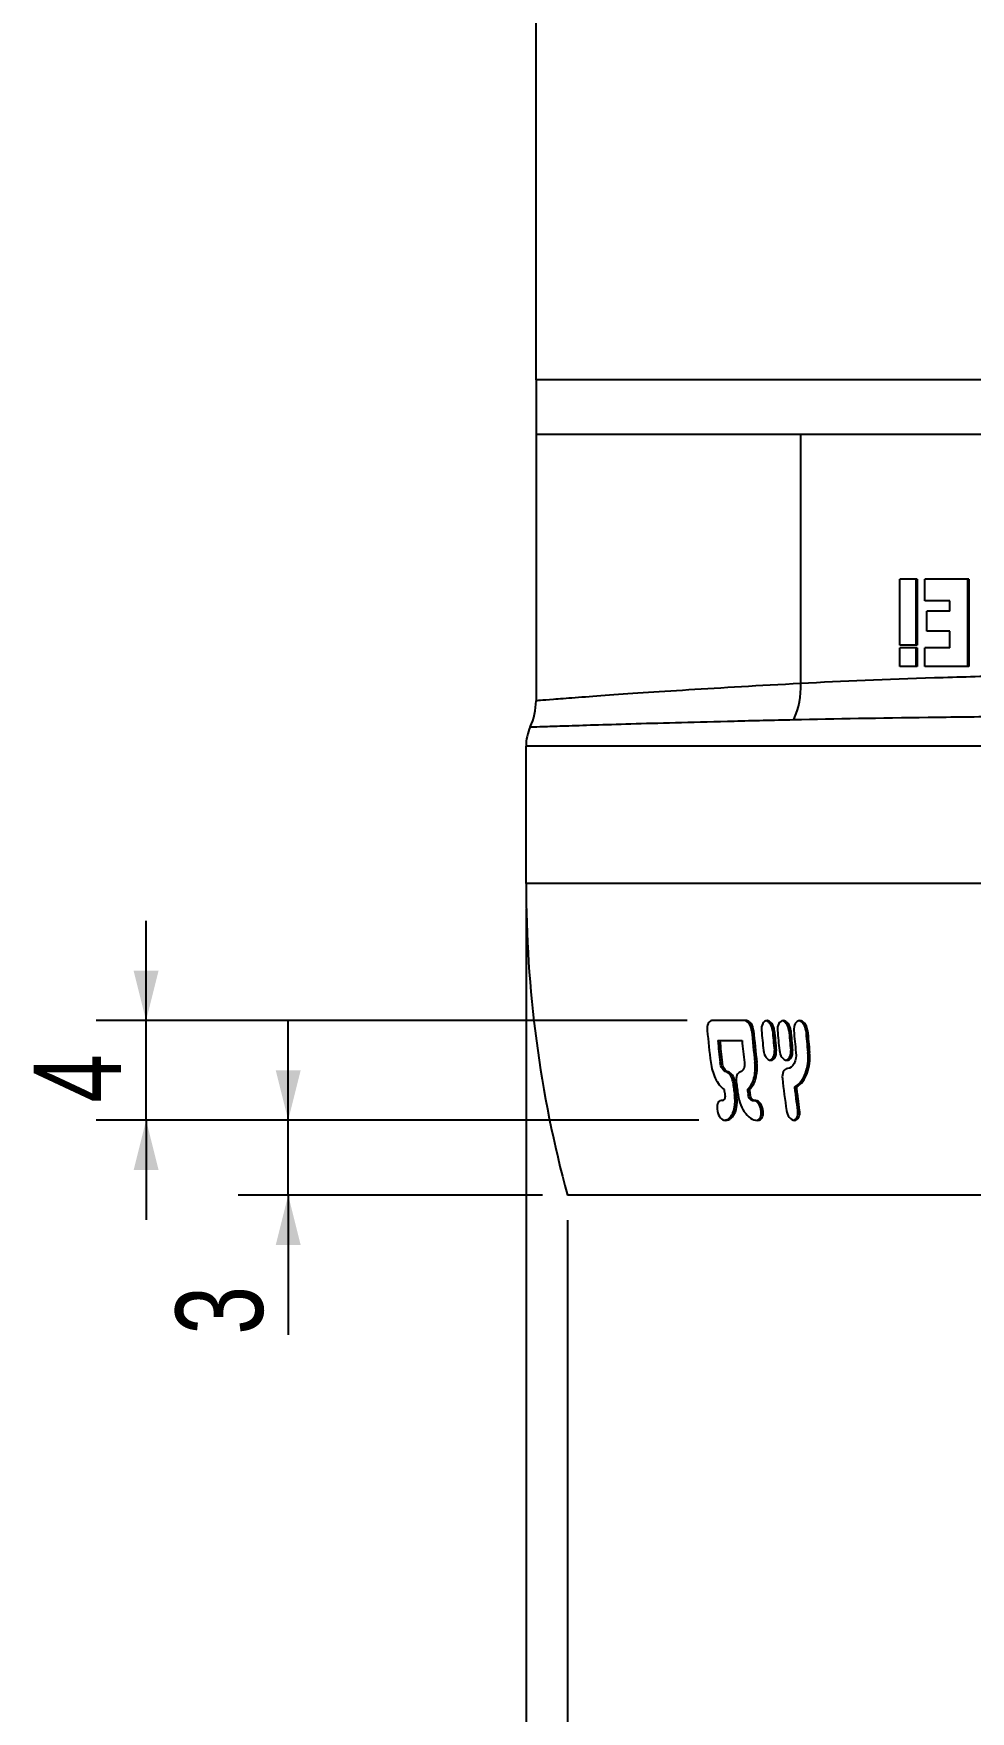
# Model space of a CAD drawing. Header units: millimetres. Extents: x 8 to 586, y 8 to 412.
# Drawn here: x 287.6 to 325.2, y 142.9 to 210.2 of the extents above; entities that cross this region are included whole.
import ezdxf

# ---------------------------------------------------------------- set-up
doc = ezdxf.new("R2010")
doc.units = ezdxf.units.MM
doc.layers.add('DETAIL', color=3, linetype='Continuous')
doc.layers.add('DIMENSIONS', color=2, linetype='Continuous')
doc.layers.add('OUTLINE', color=7, linetype='Continuous', lineweight=25)
doc.styles.add('SLDTEXTSTYLE0', font='TXT', dxfattribs={"width": 0.75})
doc.dimstyles.new('SLDDIMSTYLE10', dxfattribs={"dimtxt": 3.5, "dimasz": 2, "dimexe": 0, "dimexo": 0.0625, "dimgap": 0.875, "dimtad": 1, "dimdec": 1, "dimrnd": 1e-09, "dimzin": 12, "dimdsep": 46, "dimtxsty": 'SLDTEXTSTYLE0', "dimsah": 1, "dimcen": 0.09, "dimadec": 0, "dimazin": 3, "dimtfac": 1, "dimtdec": 1, "dimtmove": 0, "dimatfit": 0, "dimfxl": 0, "dimfrac": 2, "dimtolj": 1, "dimtzin": 12, "dimarcsym": 0})
doc.dimstyles.new('SLDDIMSTYLE11', dxfattribs={"dimtxt": 3.5, "dimasz": 2, "dimexe": 0, "dimexo": 0.0625, "dimgap": 0.875, "dimtad": 1, "dimdec": 0, "dimrnd": 1e-09, "dimzin": 12, "dimdsep": 46, "dimtxsty": 'SLDTEXTSTYLE0', "dimsah": 1, "dimcen": 0.09, "dimadec": 0, "dimazin": 3, "dimtfac": 1, "dimtdec": 0, "dimtmove": 0, "dimatfit": 0, "dimfxl": 0, "dimfrac": 2, "dimtolj": 1, "dimtzin": 12, "dimarcsym": 0})
doc.dimstyles.new('SLDDIMSTYLE6', dxfattribs={"dimtxt": 3.5, "dimasz": 2, "dimexe": 0, "dimexo": 0.0625, "dimgap": 0.875, "dimtad": 1, "dimrnd": 1e-09, "dimzin": 12, "dimdsep": 46, "dimtxsty": 'SLDTEXTSTYLE0', "dimsah": 1, "dimcen": 0.09, "dimadec": 0, "dimazin": 3, "dimtfac": 1, "dimtofl": 0, "dimtmove": 0, "dimatfit": 3, "dimfxl": 0, "dimfrac": 2, "dimtolj": 1, "dimtzin": 12, "dimarcsym": 0})
doc.dimstyles.new('SLDDIMSTYLE9', dxfattribs={"dimtxt": 3.5, "dimasz": 2, "dimexe": 0, "dimexo": 0.0625, "dimgap": 0.875, "dimtad": 1, "dimrnd": 1e-09, "dimzin": 12, "dimdsep": 46, "dimtxsty": 'SLDTEXTSTYLE0', "dimsah": 1, "dimcen": 0.09, "dimadec": 0, "dimazin": 3, "dimtol": 1, "dimtp": 0.05, "dimtfac": 1, "dimtofl": 0, "dimtmove": 0, "dimatfit": 3, "dimfxl": 0, "dimfrac": 2, "dimtolj": 1, "dimarcsym": 0})

# ---------------------------------------------------------------- blocks, each defined once
blk = doc.blocks.new('_D_20')
at = {"layer": 'DIMENSIONS'}
for p, q in [((307.351, 175.072), (307.351, 120.674)), ((378.701, 175.072), (378.701, 120.674)), ((378.701, 122.674), (307.351, 122.674))]:
    blk.add_line(p, q, dxfattribs=at)
for points in [[(307.351, 122.674), (309.351, 122.174), (309.351, 123.174)], [(378.701, 122.674), (376.701, 123.174), (376.701, 122.174)]]:
    blk.add_solid(points, dxfattribs=at)
at = {"layer": 'DIMENSIONS', "char_height": 3.5, "attachment_point": 1, "style": 'SLDTEXTSTYLE0'}
for s, insert in [('%%c', (334.568, 127.185)), ('71,35', (339.846, 127.239))]:
    blk.add_mtext(s, dxfattribs=dict(at, insert=insert))
blk = doc.blocks.new('_D_24')
at = {"layer": 'DIMENSIONS'}
for p, q in [((307.751, 230.712), (378.301, 230.712)), ((378.301, 230.712), (401.037, 230.712))]:
    blk.add_line(p, q, dxfattribs=at)
for points in [[(307.751, 230.712), (309.751, 230.212), (309.751, 231.212)], [(378.301, 230.712), (376.301, 231.212), (376.301, 230.212)]]:
    blk.add_solid(points, dxfattribs=at)
at = {"layer": 'DIMENSIONS', "char_height": 3.5, "attachment_point": 1, "style": 'SLDTEXTSTYLE0'}
for s, insert in [('%%c', (384.121, 235.223)), ('70,55', (389.4, 235.277))]:
    blk.add_mtext(s, dxfattribs=dict(at, insert=insert))
blk = doc.blocks.new('_D_32')
at = {"layer": 'DIMENSIONS'}
for p, q in [((309.007, 162.572), (309.007, 131.414)), ((377.044, 162.572), (377.044, 131.414)), ((309.007, 133.414), (377.044, 133.414))]:
    blk.add_line(p, q, dxfattribs=at)
for points in [[(309.007, 133.414), (311.007, 132.914), (311.007, 133.914)], [(377.044, 133.414), (375.044, 133.914), (375.044, 132.914)]]:
    blk.add_solid(points, dxfattribs=at)
at = {"layer": 'DIMENSIONS', "attachment_point": 1, "style": 'SLDTEXTSTYLE0'}
for s, insert, char_height in [('0,05', (349.908, 140.162), 2.5), ('+', (347.887, 140.162), 2.5), ('%%c', (329.678, 137.926), 3.5), ('68,04', (334.956, 137.979), 3.5), ('0', (349.908, 136.93), 2.5)]:
    blk.add_mtext(s, dxfattribs=dict(at, insert=insert, char_height=char_height))
blk = doc.blocks.new('_D_33')
at = {"layer": 'DIMENSIONS'}
for p, q in [((297.815, 166.58), (297.815, 170.58)), ((314.282, 166.58), (295.815, 166.58)), ((297.815, 163.572), (297.815, 166.58)), ((308.007, 163.572), (295.815, 163.572)), ((297.815, 163.572), (297.815, 157.979))]:
    blk.add_line(p, q, dxfattribs=at)
for points in [[(297.815, 166.58), (298.315, 168.58), (297.315, 168.58)], [(297.815, 163.572), (297.315, 161.572), (298.315, 161.572)]]:
    blk.add_solid(points, dxfattribs=at)
at = {"layer": 'DIMENSIONS', "insert": (293.303, 157.979), "char_height": 3.5, "attachment_point": 1, "rotation": 90, "style": 'SLDTEXTSTYLE0'}
blk.add_mtext('3', dxfattribs=at)
blk = doc.blocks.new('_D_34')
at = {"layer": 'DIMENSIONS'}
for p, q in [((292.119, 170.572), (292.119, 174.572)), ((313.805, 170.572), (290.119, 170.572)), ((292.119, 166.58), (292.119, 170.572)), ((314.282, 166.58), (290.119, 166.58)), ((292.119, 166.58), (292.119, 162.58))]:
    blk.add_line(p, q, dxfattribs=at)
for points in [[(292.119, 170.572), (292.619, 172.572), (291.619, 172.572)], [(292.119, 166.58), (291.619, 164.58), (292.619, 164.58)]]:
    blk.add_solid(points, dxfattribs=at)
at = {"layer": 'DIMENSIONS', "insert": (287.607, 167.283), "char_height": 3.5, "attachment_point": 1, "rotation": 90, "style": 'SLDTEXTSTYLE0'}
blk.add_mtext('4', dxfattribs=at)

msp = doc.modelspace()

# ---------------------------------------------------------------- linework, layer by layer
at = {"layer": 'DETAIL'}
for p, q in [((318.36684, 194.07237), (307.75057, 194.07237)), ((318.36684, 184.09083), (318.36684, 194.07237)), ((343.02557, 194.07237), (318.36684, 194.07237)), ((378.70057, 181.57238), (307.35057, 181.57238)), ((378.70057, 176.07238), (307.35057, 176.07238)), ((316.39506, 170.17236), (316.47083, 170.17236)), ((317.23127, 170.17697), (317.30467, 170.17697)), ((317.88894, 170.17697), (317.96046, 170.17697)), ((318.56777, 170.17237), (318.63737, 170.17237)), ((315.13567, 168.89199), (315.21572, 168.89199)), ((316.52722, 168.89197), (316.60328, 168.89197)), ((317.30793, 169.3797), (317.38148, 169.3797)), ((317.96364, 169.3797), (318.03532, 169.3797)), ((318.64805, 169.29788), (318.71782, 169.29788)), ((315.38084, 168.51435), (315.46042, 168.51435)), ((315.64332, 168.11684), (315.72239, 168.11684)), ((315.71429, 167.592), (315.79352, 167.592)), ((316.25762, 167.592), (316.33527, 167.592)), ((316.43936, 167.37392), (316.51664, 167.37392)), ((318.24719, 166.97238), (318.31948, 166.97238)), ((316.61415, 166.57955), (316.69151, 166.57955))]:
    msp.add_line(p, q, dxfattribs=at)
msp.add_arc((315.09555, 183.97177), 3.27346, 336.0596774, 2.0843596, dxfattribs=at)
for points, knots in [([(343.02557, 196.27238), (340.71683, 196.27238), (338.40814, 196.27238), (333.87938, 196.27238), (331.65941, 196.27238), (327.39341, 196.27238), (325.34748, 196.27238), (321.50818, 196.27238), (319.71491, 196.27238), (316.44985, 196.27238), (314.97815, 196.27238), (312.41281, 196.27238), (311.31924, 196.27238), (309.5522, 196.27238), (308.87878, 196.27238), (307.97796, 196.27238), (307.75057, 196.27238), (307.75057, 196.27238)], [0, 0, 0, 0, 0.125, 0.125, 0.25, 0.25, 0.375, 0.375, 0.5, 0.5, 0.625, 0.625, 0.75, 0.75, 0.875, 0.875, 1, 1, 1, 1]), ([(367.6843, 184.09084), (366.02593, 184.17968), (364.2368, 184.25215), (361.35903, 184.34352), (360.36519, 184.37104), (358.34758, 184.41996), (357.31972, 184.44152), (355.22659, 184.47947), (354.16132, 184.49588), (351.99305, 184.52392), (350.88895, 184.53557), (347.52482, 184.5635), (345.27691, 184.57238), (341.8976, 184.57238), (340.76992, 184.57012), (338.51202, 184.56095), (337.37674, 184.55398), (334.03336, 184.52613), (331.8709, 184.49847), (328.72525, 184.4414), (327.69315, 184.41975), (326.17047, 184.38277), (325.6685, 184.36972), (324.68241, 184.34226), (324.19726, 184.32783), (321.81058, 184.25196), (320.02521, 184.17968), (318.36684, 184.09084)], [0, 0, 0, 0, 0.125, 0.125, 0.1875, 0.1875, 0.25, 0.25, 0.3125, 0.3125, 0.375, 0.375, 0.5, 0.5, 0.5625, 0.5625, 0.625, 0.625, 0.75, 0.75, 0.8125, 0.8125, 0.84375, 0.84375, 0.875, 0.875, 1, 1, 1, 1]), ([(318.36684, 184.09084), (316.69201, 184.00077), (315.1945, 183.91316), (313.21385, 183.78921), (312.60158, 183.74937), (311.48447, 183.67434), (310.97779, 183.63904), (310.06849, 183.57392), (309.66543, 183.54408), (308.97353, 183.49173), (308.68298, 183.4691), (308.21773, 183.43236), (308.04278, 183.41824), (307.80874, 183.39925), (307.75057, 183.39447), (307.75057, 183.39447)], [0, 0, 0, 0, 0.25, 0.25, 0.375, 0.375, 0.5, 0.5, 0.625, 0.625, 0.75, 0.75, 0.875, 0.875, 1, 1, 1, 1]), ([(307.52068, 182.34729), (307.52068, 182.34729), (307.74861, 182.35545), (308.32431, 182.37498), (308.45456, 182.37936), (308.7424, 182.38893), (308.89996, 182.39411), (309.41283, 182.41076), (310.2036, 182.43588), (311.20524, 182.46579), (312.31397, 182.49766), (312.92443, 182.51466), (314.24143, 182.54987), (314.94941, 182.56812), (316.45294, 182.60533), (317.24827, 182.62428), (318.08739, 182.64345)], [0, 0, 0, 0, 0.25, 0.25, 0.3125, 0.3125, 0.375, 0.375, 0.5, 0.625, 0.625, 0.75, 0.75, 0.875, 0.875, 1, 1, 1, 1]), ([(318.08739, 182.64345), (319.74849, 182.6814), (321.54286, 182.71217), (323.94826, 182.74444), (324.43753, 182.75057), (325.43265, 182.76224), (325.9396, 182.76779), (327.47772, 182.7835), (328.52099, 182.79268), (331.70268, 182.81689), (333.89248, 182.82861), (337.28204, 182.84042), (338.43378, 182.84338), (340.72397, 182.84727), (341.86772, 182.84823), (345.29503, 182.84826), (347.5747, 182.84452), (350.98606, 182.83273), (352.10569, 182.82781), (354.30231, 182.81595), (355.38079, 182.80901), (357.49845, 182.79295), (358.53763, 182.78382), (360.57594, 182.76309), (361.57857, 182.75143), (363.51778, 182.7255), (364.45713, 182.7112), (366.26573, 182.67965), (367.1332, 182.66242), (367.96375, 182.64345)], [0, 0, 0, 0, 0.125, 0.125, 0.15625, 0.15625, 0.1875, 0.1875, 0.25, 0.25, 0.375, 0.375, 0.4375, 0.4375, 0.5, 0.5, 0.625, 0.625, 0.6875, 0.6875, 0.75, 0.75, 0.8125, 0.8125, 0.875, 0.875, 0.9375, 0.9375, 1, 1, 1, 1])]:
    msp.add_open_spline(points, degree=3, knots=knots, dxfattribs=at)
at = {"layer": 'OUTLINE'}
for p, q in [((307.75057, 196.27238), (307.75057, 289.38953)), ((307.75057, 196.27238), (307.75057, 194.07237)), ((307.75057, 194.07237), (307.75057, 183.39447)), ((323.03469, 188.27238), (322.33755, 188.27238)), ((322.33755, 185.63045), (322.33755, 188.27238)), ((322.97897, 188.27238), (322.97897, 185.63045)), ((323.03469, 188.27238), (323.03469, 185.63045)), ((325.10096, 188.27238), (323.33775, 188.27238)), ((323.33775, 187.40288), (323.33775, 188.27238)), ((325.051, 188.27238), (325.051, 184.77238)), ((325.10096, 188.27238), (325.10096, 184.77238)), ((324.33492, 187.40288), (323.33775, 187.40288)), ((324.33492, 186.98654), (324.33492, 187.40288)), ((324.33492, 186.98654), (323.42471, 186.98654)), ((323.42471, 186.18337), (323.42471, 186.98654)), ((324.33492, 186.18337), (323.42471, 186.18337)), ((324.33492, 185.51505), (324.33492, 186.18337)), ((323.03469, 185.63045), (322.33755, 185.63045)), ((323.03469, 185.51505), (322.33755, 185.51505)), ((322.33755, 184.77238), (322.33755, 185.51505)), ((322.97897, 185.51505), (322.97897, 184.77238)), ((323.03469, 185.51505), (323.03469, 184.77238)), ((324.33492, 185.51505), (323.33775, 185.51505)), ((323.33775, 184.77238), (323.33775, 185.51505)), ((323.03469, 184.77238), (322.33755, 184.77238)), ((325.10096, 184.77238), (323.33775, 184.77238)), ((307.35057, 176.07238), (307.35057, 181.57238)), ((316.1826, 170.57235), (314.80477, 170.57235)), ((315.03704, 169.77238), (315.11688, 169.77238)), ((316.22722, 167.81712), (316.30481, 167.81712)), ((318.12435, 167.92174), (318.19638, 167.92174)), ((315.23755, 167.37465), (315.24775, 167.37465)), ((316.4036, 167.37483), (316.4826, 167.37483)), ((377.04439, 163.57238), (309.00675, 163.57238))]:
    msp.add_line(p, q, dxfattribs=at)
for centre, radius, start, end in [((305.25057, 183.39447), 2.5, 335.2367015, 0), ((309.20057, 181.57238), 1.85, 155.2367015, 180), ((355.35057, 176.07238), 48, 180, 195.0947871), ((373.39815, 176.03048), 59.07642, 185.6908922, 186.9402893), ((374.79071, 176.02053), 60.07945, 185.9694461, 186.8143047), ((374.77742, 176.02433), 59.98722, 185.9823133, 186.8284932), ((377.6121, 176.0215), 61.91881, 185.7924324, 186.6118798), ((379.32982, 176.02152), 63.20598, 185.309825, 186.4766694), ((379.26422, 176.02079), 63.06516, 185.3210445, 186.4905211), ((380.3308, 176.01901), 63.80907, 185.2530685, 185.9724124), ((382.21122, 176.02198), 65.2423, 185.1399732, 185.84337), ((382.12196, 176.01965), 65.08009, 185.1507611, 185.855925), ((382.5631, 176.0193), 65.39385, 185.1256766, 185.8274256), ((384.52469, 176.01805), 66.89127, 185.0095584, 185.6954571), ((384.41932, 176.01466), 66.71475, 185.0199234, 185.7076496), ((384.88615, 176.01524), 67.05426, 184.998888, 185.7494166), ((387.00836, 176.01429), 68.68946, 184.8787979, 185.6113059), ((386.91262, 176.01233), 68.52455, 184.8889226, 185.6232064), ((381.89056, 175.94516), 64.72414, 186.8307057, 187.9686483), ((375.12491, 176.10567), 60.40405, 187.8869151, 188.1025532), ((375.60805, 175.95832), 60.47526, 187.4501853, 187.9519674), ((375.68798, 175.97586), 60.47839, 187.4665622, 187.9683378), ((375.74496, 175.95875), 60.47538, 187.4505849, 187.9523665), ((377.97764, 176.04053), 62.29557, 187.5855434, 187.7944808), ((378.24356, 176.08389), 62.48799, 187.6021551, 187.8104572)]:
    msp.add_arc(centre, radius, start, end, dxfattribs=at)
for points, knots in [([(314.80477, 170.57235), (314.74214, 170.57158), (314.68596, 170.52684), (314.61621, 170.3776), (314.60302, 170.27554), (314.6129, 170.17237)], [0, 0, 0, 0, 0.5, 0.5, 1, 1, 1, 1]), ([(316.39506, 170.17236), (316.38494, 170.27568), (316.35037, 170.3771), (316.24422, 170.52693), (316.17412, 170.5717), (316.10618, 170.57235)], [0, 0, 0, 0, 0.5, 0.5, 1, 1, 1, 1]), ([(316.47084, 170.17236), (316.46071, 170.27553), (316.4263, 170.37683), (316.32043, 170.52679), (316.25045, 170.5717), (316.1826, 170.57235)], [0, 0, 0, 0, 0.5, 0.5, 1, 1, 1, 1]), ([(317.30467, 170.17697), (317.29498, 170.27897), (317.26015, 170.37923), (317.15238, 170.52727), (317.07999, 170.5722), (316.94254, 170.57252), (316.87848, 170.52823), (316.79705, 170.37908), (316.78046, 170.27903), (316.78973, 170.17697)], [0, 0, 0, 0, 0.25, 0.25, 0.5, 0.5, 0.75, 0.75, 1, 1, 1, 1]), ([(317.23127, 170.17697), (317.22416, 170.22223), (317.20958, 170.31486), (317.15054, 170.43844), (317.07191, 170.52452), (317.00722, 170.56703), (316.97373, 170.56659), (316.96942, 170.56654)], [0, 0, 0, 0, 0.24272706, 0.4968074, 0.73632261, 0.96606442, 1, 1, 1, 1]), ([(317.96046, 170.17697), (317.951, 170.27897), (317.91565, 170.37923), (317.80553, 170.52727), (317.73129, 170.5722), (317.5899, 170.57252), (317.52378, 170.52823), (317.43928, 170.37908), (317.42172, 170.27903), (317.43076, 170.17697)], [0, 0, 0, 0, 0.25, 0.25, 0.5, 0.5, 0.75, 0.75, 1, 1, 1, 1]), ([(317.88894, 170.17697), (317.88184, 170.22223), (317.8673, 170.31487), (317.80717, 170.43838), (317.72671, 170.52471), (317.65909, 170.5674), (317.62335, 170.56671), (317.61763, 170.5666)], [0, 0, 0, 0, 0.2403638, 0.49197028, 0.72915454, 0.95665835, 1, 1, 1, 1]), ([(318.63737, 170.17236), (318.62802, 170.27555), (318.59177, 170.37698), (318.47805, 170.52674), (318.40113, 170.5722), (318.2542, 170.57253), (318.18528, 170.52773), (318.09676, 170.37686), (318.07826, 170.27559), (318.08694, 170.17236)], [0, 0, 0, 0, 0.25, 0.25, 0.5, 0.5, 0.75, 0.75, 1, 1, 1, 1]), ([(318.56777, 170.17237), (318.56061, 170.21816), (318.54595, 170.31187), (318.48406, 170.43674), (318.40088, 170.52434), (318.32927, 170.56778), (318.2906, 170.56679), (318.28312, 170.5666)], [0, 0, 0, 0, 0.23770658, 0.48647724, 0.72106521, 0.9460663, 1, 1, 1, 1]), ([(315.11688, 169.77237), (315.19242, 169.77237), (315.26847, 169.77237), (315.34503, 169.77237), (315.42159, 169.77237), (315.49866, 169.77236), (315.57623, 169.77236), (315.71893, 169.77236), (315.86335, 169.77236), (316.00944, 169.77236)], [0, 0, 0, 0, 0.0003707838, 0.0003707838, 0.0003707838, 0.00074156759, 0.00074156759, 0.00074156759, 0.00142364112, 0.00142364112, 0.00142364112, 0.00142364112]), ([(314.75461, 168.89199), (314.76837, 168.78019), (314.79077, 168.67127), (314.85245, 168.4591), (314.89247, 168.35493), (314.98566, 168.16606), (315.04022, 168.07837), (315.15942, 167.92817), (315.22342, 167.86572), (315.29224, 167.81713)], [0, 0, 0, 0, 0.25, 0.25, 0.5, 0.5, 0.75, 0.75, 1, 1, 1, 1]), ([(315.38084, 168.51435), (315.32292, 168.52578), (315.2656, 168.57217), (315.17673, 168.71164), (315.14679, 168.80103), (315.13567, 168.89199)], [0, 0, 0, 0, 0.5, 0.5, 1, 1, 1, 1]), ([(315.46042, 168.51435), (315.40256, 168.5258), (315.34533, 168.57233), (315.25669, 168.71185), (315.22685, 168.80115), (315.21572, 168.89199)], [0, 0, 0, 0, 0.5, 0.5, 1, 1, 1, 1]), ([(316.10512, 168.89198), (316.1152, 168.80104), (316.10618, 168.71235), (316.04823, 168.57218), (316.00076, 168.52544), (315.94398, 168.51435)], [0, 0, 0, 0, 0.5, 0.5, 1, 1, 1, 1]), ([(316.22722, 167.81713), (316.34535, 167.91419), (316.43477, 168.07008), (316.5384, 168.44817), (316.55249, 168.66888), (316.52722, 168.89198)], [0, 0, 0, 0, 0.5, 0.5, 1, 1, 1, 1]), ([(316.30481, 167.81713), (316.4227, 167.91434), (316.51174, 168.07043), (316.61473, 168.44858), (316.62858, 168.66909), (316.60328, 168.89198)], [0, 0, 0, 0, 0.5, 0.5, 1, 1, 1, 1]), ([(316.86808, 169.3797), (316.87919, 169.27805), (316.91497, 169.17819), (317.02381, 169.0299), (317.09644, 168.98449), (317.23376, 168.98415), (317.29717, 169.02894), (317.37645, 169.17831), (317.3918, 169.27798), (317.38148, 169.3797)], [0, 0, 0, 0, 0.25, 0.25, 0.5, 0.5, 0.75, 0.75, 1, 1, 1, 1]), ([(317.13213, 168.98967), (317.15749, 169.00024), (317.20882, 169.02166), (317.26766, 169.10118), (317.30522, 169.20865), (317.31369, 169.30777), (317.30903, 169.36589), (317.30793, 169.3797)], [0, 0, 0, 0, 0.21957568, 0.44451706, 0.67860017, 0.92357832, 1, 1, 1, 1]), ([(317.5072, 169.3797), (317.51806, 169.27805), (317.55431, 169.17819), (317.66545, 169.0299), (317.73992, 168.98449), (317.88117, 168.98415), (317.94665, 169.02894), (318.02902, 169.17831), (318.04537, 169.27798), (318.03532, 169.3797)], [0, 0, 0, 0, 0.25, 0.25, 0.5, 0.5, 0.75, 0.75, 1, 1, 1, 1]), ([(317.78064, 168.98967), (317.80678, 169.00024), (317.85971, 169.02165), (317.92067, 169.10118), (317.95991, 169.20865), (317.96917, 169.30777), (317.9647, 169.36589), (317.96364, 169.3797)], [0, 0, 0, 0, 0.21960949, 0.44454062, 0.67861455, 0.9235816, 1, 1, 1, 1]), ([(318.1692, 169.29788), (318.18485, 169.13653), (318.16127, 168.9789), (318.03764, 168.73574), (317.93958, 168.65738), (317.82741, 168.64634)], [0, 0, 0, 0, 0.5, 0.5, 1, 1, 1, 1]), ([(318.12435, 167.92175), (318.21807, 167.97233), (318.30075, 168.04406), (318.44553, 168.22682), (318.50612, 168.33725), (318.64365, 168.70483), (318.67702, 168.99967), (318.64805, 169.29788)], [0, 0, 0, 0, 0.25, 0.25, 0.5, 0.5, 1, 1, 1, 1]), ([(318.19638, 167.92175), (318.28995, 167.97241), (318.37242, 168.04427), (318.51671, 168.22722), (318.57704, 168.33776), (318.71384, 168.70542), (318.74682, 168.99998), (318.71782, 169.29788)], [0, 0, 0, 0, 0.25, 0.25, 0.5, 0.5, 1, 1, 1, 1]), ([(315.64332, 168.11684), (315.63037, 168.21241), (315.59843, 168.30575), (315.50297, 168.45336), (315.44191, 168.50278), (315.38084, 168.51435)], [0, 0, 0, 0, 0.5, 0.5, 1, 1, 1, 1]), ([(315.72239, 168.11684), (315.70943, 168.21237), (315.67754, 168.3057), (315.5822, 168.45341), (315.52148, 168.50275), (315.46042, 168.51435)], [0, 0, 0, 0, 0.5, 0.5, 1, 1, 1, 1]), ([(315.94398, 168.51435), (315.88438, 168.50233), (315.83481, 168.45321), (315.77625, 168.30627), (315.76793, 168.21226), (315.78017, 168.11684)], [0, 0, 0, 0, 0.5, 0.5, 1, 1, 1, 1]), ([(317.82741, 168.64634), (317.7588, 168.63905), (317.69942, 168.59132), (317.62697, 168.44311), (317.6143, 168.34568), (317.62583, 168.24712)], [0, 0, 0, 0, 0.5, 0.5, 1, 1, 1, 1]), ([(315.32386, 167.592), (315.33195, 167.53183), (315.32627, 167.47235), (315.28618, 167.3888), (315.25171, 167.36637), (315.21389, 167.37391)], [0, 0, 0, 0, 0.5, 0.5, 1, 1, 1, 1]), ([(315.28211, 166.57955), (315.36975, 166.56217), (315.45309, 166.57763), (315.6007, 166.6697), (315.66346, 166.74635), (315.75683, 166.94053), (315.78784, 167.05871), (315.81595, 167.31585), (315.81299, 167.45243), (315.79352, 167.592)], [0, 0, 0, 0, 0.25, 0.25, 0.5, 0.5, 0.75, 0.75, 1, 1, 1, 1]), ([(315.3187, 166.578), (315.34945, 166.58453), (315.41018, 166.59741), (315.49104, 166.6519), (315.56294, 166.7263), (315.62356, 166.82324), (315.67318, 166.94084), (315.70873, 167.07736), (315.7298, 167.23464), (315.7344, 167.40765), (315.72099, 167.53054), (315.71429, 167.592)], [0, 0, 0, 0, 0.10585826, 0.20901527, 0.31219114, 0.41799093, 0.52381762, 0.63653464, 0.74931114, 0.87463516, 1, 1, 1, 1]), ([(315.85114, 167.592), (315.87088, 167.45236), (315.90772, 167.31456), (316.01137, 167.05856), (316.0786, 166.94029), (316.23388, 166.74654), (316.32333, 166.66965), (316.50692, 166.57781), (316.60231, 166.56188), (316.69151, 166.57955)], [0, 0, 0, 0, 0.25, 0.25, 0.5, 0.5, 0.75, 0.75, 1, 1, 1, 1]), ([(316.43936, 167.37391), (316.40071, 167.36713), (316.35737, 167.38862), (316.28986, 167.47206), (316.26604, 167.53169), (316.25762, 167.592)], [0, 0, 0, 0, 0.5, 0.5, 1, 1, 1, 1]), ([(316.51664, 167.37391), (316.47805, 167.36712), (316.43476, 167.3887), (316.36742, 167.47222), (316.3437, 167.53179), (316.33527, 167.592)], [0, 0, 0, 0, 0.5, 0.5, 1, 1, 1, 1]), ([(318.24719, 166.97237), (318.22559, 167.1303), (318.20456, 167.28838), (318.18408, 167.4466), (318.17385, 167.52572), (318.16375, 167.60488), (318.1538, 167.68407), (318.14384, 167.76326), (318.13403, 167.84249), (318.12435, 167.92175)], [0, 0, 0, 0, 0.000482491555, 0.000482491555, 0.000482491555, 0.000723757059, 0.000723757059, 0.000723757059, 0.000965028633, 0.000965028633, 0.000965028633, 0.000965028633]), ([(318.31948, 166.97237), (318.29784, 167.1303), (318.27676, 167.28838), (318.25624, 167.4466), (318.24598, 167.52572), (318.23587, 167.60488), (318.22589, 167.68407), (318.21591, 167.76326), (318.20608, 167.84249), (318.19638, 167.92175)], [0, 0, 0, 0, 0.000482524918, 0.000482524918, 0.000482524918, 0.00072380719, 0.00072380719, 0.00072380719, 0.000965095559, 0.000965095559, 0.000965095559, 0.000965095559]), ([(315.21389, 167.37391), (315.14973, 167.38611), (315.0913, 167.35261), (315.0191, 167.21902), (315.0051, 167.12137), (315.02354, 166.92041), (315.05568, 166.81614), (315.1531, 166.65117), (315.21783, 166.59313), (315.28211, 166.57955)], [0, 0, 0, 0, 0.25, 0.25, 0.5, 0.5, 0.75, 0.75, 1, 1, 1, 1]), ([(316.61415, 166.57955), (316.64216, 166.59072), (316.69521, 166.61187), (316.7499, 166.69661), (316.78049, 166.80521), (316.784, 166.93766), (316.75679, 167.0798), (316.6994, 167.21297), (316.62061, 167.31198), (316.54966, 167.3648), (316.5107, 167.36774), (316.50081, 167.36849)], [0, 0, 0, 0, 0.12219477, 0.23149377, 0.34426511, 0.46486788, 0.59222195, 0.72044762, 0.84448324, 0.96052337, 1, 1, 1, 1]), ([(316.69151, 166.57955), (316.75662, 166.59337), (316.80888, 166.65169), (316.86249, 166.81625), (316.86455, 166.9213), (316.82159, 167.12161), (316.77574, 167.21917), (316.65583, 167.35256), (316.58207, 167.38636), (316.51664, 167.37391)], [0, 0, 0, 0, 0.25, 0.25, 0.5, 0.5, 0.75, 0.75, 1, 1, 1, 1]), ([(317.79139, 166.97237), (317.80612, 166.87056), (317.84549, 166.77047), (317.96204, 166.61964), (318.03874, 166.5726), (318.18151, 166.57216), (318.24559, 166.61874), (318.32134, 166.77028), (318.33311, 166.87049), (318.31948, 166.97237)], [0, 0, 0, 0, 0.25, 0.25, 0.5, 0.5, 0.75, 0.75, 1, 1, 1, 1]), ([(318.06822, 166.57797), (318.07261, 166.5779), (318.1047, 166.57736), (318.15673, 166.61516), (318.21483, 166.68882), (318.24955, 166.79758), (318.2555, 166.8976), (318.24886, 166.95737), (318.24719, 166.97238)], [0, 0, 0, 0, 0.03303895, 0.24108189, 0.4543413, 0.67988003, 0.91961437, 1, 1, 1, 1])]:
    msp.add_open_spline(points, degree=3, knots=knots, dxfattribs=at)

# ---------------------------------------------------------------- dimensions: what is measured, and where the dimension line sits
at = {"layer": 'DIMENSIONS'}
for base, p1, p2, dimstyle, picture, middle in [((378.30057, 230.71174), (307.75057, 183.39447), (378.30057, 183.39447), 'SLDDIMSTYLE6', '_D_24', (392.57911, 230.71174)), ((307.35057, 122.67351), (378.70057, 176.07238), (307.35057, 176.07238), 'SLDDIMSTYLE6', '_D_20', (343.02557, 122.67351)), ((377.04439, 133.41401), (309.00675, 163.57238), (377.04439, 163.57238), 'SLDDIMSTYLE9', '_D_32', (343.02557, 133.41401))]:
    dim = msp.add_linear_dim(base=base, p1=p1, p2=p2, text='%%c<>', dimstyle=dimstyle, dxfattribs=at)
    dim.commit()
    dim.dimension.update_dxf_attribs({"geometry": picture, "text_midpoint": middle, "dimtype": 160})
for base, p1, p2, dimstyle, picture, middle in [((292.11891, 170.57235), (315.28211, 166.57955), (314.80477, 170.57235), 'SLDDIMSTYLE11', '_D_34', (292.11891, 168.57595)), ((297.81487, 166.57955), (309.00675, 163.57238), (315.28211, 166.57955), 'SLDDIMSTYLE10', '_D_33', (297.81487, 159.2721))]:
    dim = msp.add_linear_dim(base=base, p1=p1, p2=p2, angle=90, dimstyle=dimstyle, dxfattribs=at)
    dim.commit()
    dim.dimension.update_dxf_attribs({"geometry": picture, "text_midpoint": middle, "dimtype": 160})

doc.saveas('drawing.dxf')
